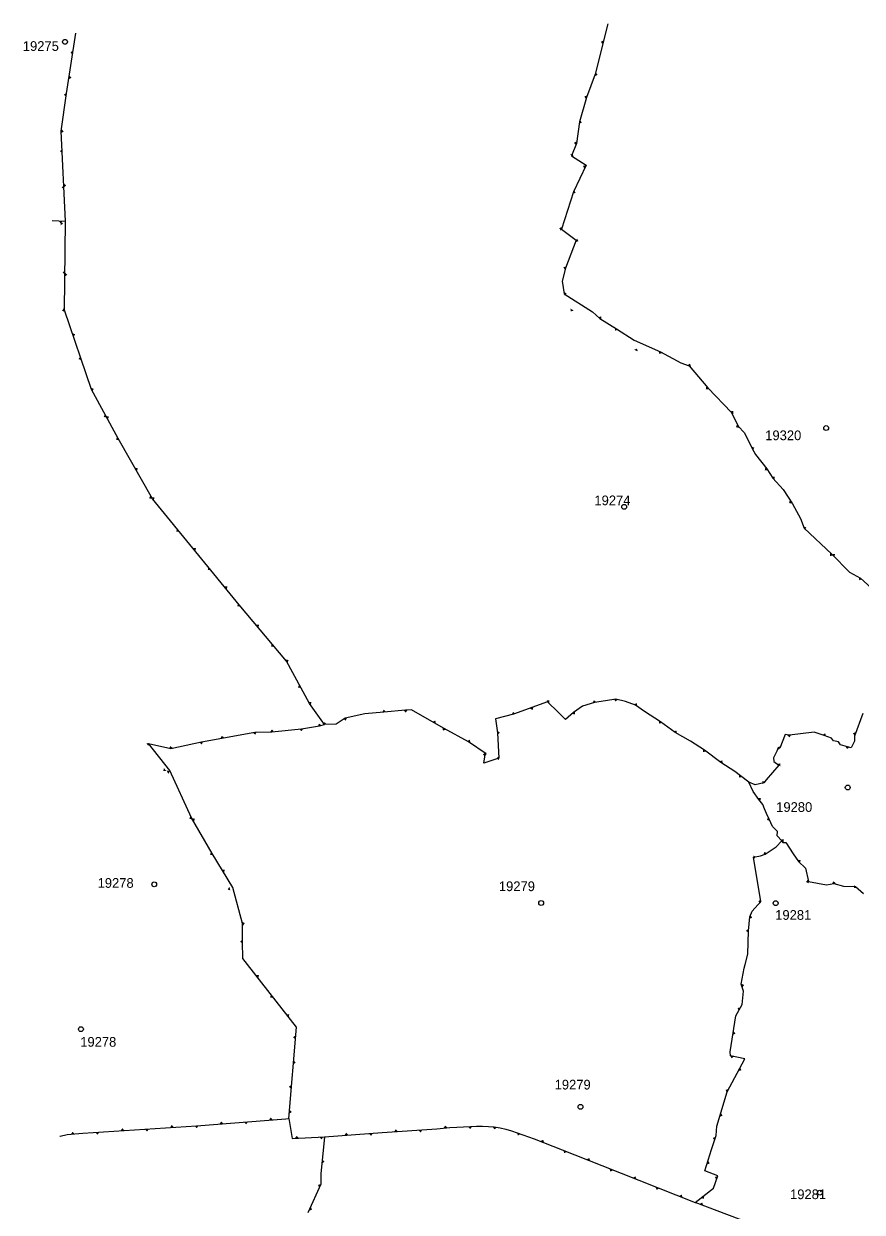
# Model space of a CAD drawing. Extents: x 176563 to 180221, y 250851 to 253450.
# Drawn here: x 176563 to 177427, y 252195 to 253420 of the extents above; entities that cross this region are included whole.
import ezdxf
from ezdxf.enums import TextEntityAlignment as Align

# ---------------------------------------------------------------- set-up
doc = ezdxf.new("R2010")
doc.units = 0
for name, color, linetype in [('1601', 240, 'Continuous'), ('1601_PLT', 240, 'Continuous'), ('A_POINTS', 252, 'Continuous')]:
    doc.layers.add(name, color=color, linetype=linetype)
doc.styles.add('HEBTXT', font='hebtxt.shx')

# ---------------------------------------------------------------- blocks, each defined once
blk = doc.blocks.new('1601')
at = {"layer": 'A_POINTS'}
blk.add_circle((0, 0), 0.25, dxfattribs=at)
at = {"style": 'HEBTXT'}
blk.add_attdef('LOT_NUM', text='', height=4, dxfattribs=at).set_placement((0, 1), align=Align.CENTER)
blk = doc.blocks.new('1601_PLT')
at = {"layer": '1601_PLT'}
blk.add_solid([(-1.6, 0.1), (1.8, 0.1), (0.1, 2.1)], dxfattribs=at)

msp = doc.modelspace()

# ---------------------------------------------------------------- linework, layer by layer
at = {"layer": '1601'}
for points in [[(177164.7, 253420.4), (177151.8, 253368.4), (177142.8, 253344.4), (177135.6, 253319.2), (177132.3, 253297), (177127.3, 253284.3), (177142.5, 253274.7), (177129.2, 253247), (177117, 253208.7), (177132.2, 253197.2), (177121.2, 253168.2), (177117.7, 253154.8), (177119.7, 253142), (177149, 253123.1), (177156.4, 253116.5), (177173.8, 253105.9), (177191.9, 253094.1), (177219.2, 253081.9), (177240.1, 253070.7), (177248.5, 253067.5), (177267.7, 253044.8), (177292.4, 253019.3), (177299.1, 253005.3), (177305.8, 252998.6), (177313.5, 252982.3), (177317.1, 252976.1), (177328.6, 252961.2), (177334.9, 252951.7), (177345.5, 252939.9), (177355.2, 252925.4), (177363.3, 252910.1), (177367, 252900.1), (177395.6, 252873.2), (177414, 252854.6), (177425.3, 252848.6), (177447.1, 252828.7)], [(176591.9, 253217.4), (176605.7, 253216.8), (176601.3, 253309.7), (176606.8, 253348.6), (176616.2, 253410.8)], [(176793.4, 252450), (176788.5, 252456.3), (176788.1, 252473.6), (176788.1, 252492.3), (176778.1, 252529.4), (176756.8, 252564.5), (176735.5, 252601.5), (176713.2, 252650.1), (176691.3, 252678.2), (176714.1, 252672.9), (176745.7, 252679.6), (176800.9, 252689.6), (176818.4, 252690), (176848.9, 252693.2), (176867.6, 252696.1), (176872.8, 252697.6), (176857.1, 252719.3), (176833.4, 252763), (176784.8, 252821.1), (176695.3, 252930.5), (176659.9, 252992.5), (176632.4, 253043.1), (176604.5, 253125), (176605.7, 253216.8)], [(177427.5, 252708.9), (177419, 252685.5), (177419, 252680.6), (177415.6, 252673.5), (177412, 252674.7), (177404.6, 252676.5), (177402.7, 252679.6), (177397.5, 252680.7), (177395.2, 252683.7), (177387.8, 252686.2), (177377.6, 252689.8), (177351.9, 252686.8), (177347.5, 252687.3), (177342, 252673.2), (177340.5, 252673.5), (177338.9, 252670.1), (177335.7, 252663.4), (177336, 252659.4), (177341, 252655.6), (177328, 252640.4), (177325.7, 252637.4), (177316.5, 252635.3), (177310.1, 252638.3), (177301.6, 252644.8), (177295.7, 252649.1), (177281.3, 252658.6), (177264.5, 252671.2), (177249.9, 252680.4), (177234.1, 252689.4), (177219.2, 252700.5), (177202.4, 252711.1), (177193.2, 252717.6), (177182.8, 252721.3), (177173.1, 252723.7), (177162.5, 252722.2), (177150.9, 252720.2), (177138.7, 252716.5), (177129.3, 252710), (177121, 252702.9), (177113.7, 252710.3), (177102.6, 252720.9), (177067.5, 252708.2), (177049, 252703.4), (177050.9, 252689.2), (177052.5, 252662.8), (177036.8, 252657.6), (177038.3, 252666.4), (177039.4, 252667.3), (177021.2, 252679.7), (176996.1, 252693.4), (176985.6, 252699.5), (176962.3, 252712.7), (176956.3, 252712.4), (176933.9, 252710.4), (176914.3, 252708.8), (176894, 252704.1), (176884.6, 252698.1), (176872.8, 252697.6)], [(177306.3, 252450), (177309, 252460.9), (177309.7, 252484.7), (177311.2, 252499.2), (177313.4, 252505.2), (177322.4, 252515.1), (177314.8, 252560.8), (177322.3, 252562.3), (177326.9, 252563.9), (177338.2, 252571.4), (177344.3, 252577.5), (177339.4, 252582.7), (177339.5, 252587.3), (177334.5, 252592.4), (177331.1, 252600.1), (177328.5, 252606), (177326.4, 252610.8), (177324.7, 252615), (177320.5, 252620.4), (177314.5, 252628.5), (177310.1, 252638.3)], [(177344.3, 252577.5), (177345.2, 252575.9), (177348.4, 252576), (177355.7, 252564.4), (177361.4, 252556.5), (177368.5, 252549.5), (177371.6, 252535.7), (177390.3, 252532.4), (177397.6, 252533.5), (177407.8, 252531), (177420.2, 252530.7), (177428.4, 252523.2)], [(176599.7, 252272.8), (176600.1, 252272.9), (176607.3, 252274.6), (176623.5, 252276), (176740.6, 252283.7), (176832.7, 252291), (176835.8, 252291.3), (176843.6, 252385.3), (176793.4, 252450)], [(176872.6, 252272.4), (176868.8, 252234.1), (176868.9, 252223.4), (176855.6, 252193.8)], [(177323, 252178.8), (177254.7, 252204.7)]]:
    msp.add_lwpolyline(points, dxfattribs=at)
msp.add_lwpolyline([(176835.8, 252291.3), (176839.4, 252270.6), (176872.6, 252272.4), (176932.2, 252276.7), (176988.3, 252280.5), (177001.7, 252281.9), (177023.3, 252282.9, -0.117122), (177071.2, 252276.6), (177088.8, 252270.3), (177117.7, 252259), (177158.4, 252242.7), (177254.7, 252204.7), (177273.8, 252219.4), (177278.2, 252232.1), (177264.8, 252237.3), (177271.6, 252259.4), (177276.4, 252273.7), (177277.2, 252283.4), (177287.9, 252318.8), (177306, 252352.9), (177291.1, 252356), (177290.7, 252359.9), (177296.8, 252397), (177303.3, 252408.8), (177304.7, 252422.7), (177302.3, 252429.8), (177305.4, 252446.4), (177306.3, 252450)], format="xyb", dxfattribs=at)

# ---------------------------------------------------------------- block references
ref = msp.add_blockref('1601', (176605.1, 253401.8), dxfattribs=dict(at, xscale=10, yscale=10, zscale=10))
ref.add_attrib('LOT_NUM', '19275', dxfattribs={"layer": '0', "height": 10, "style": 'HEBTXT'}).set_placement((176580.2, 253392.4), align=Align.CENTER)
ref = msp.add_blockref('1601', (177389.8, 253003.4), dxfattribs=dict(at, xscale=10, yscale=10, zscale=10))
ref.add_attrib('LOT_NUM', '19320', dxfattribs={"layer": '0', "height": 10, "style": 'HEBTXT'}).set_placement((177345.6, 252990.9), align=Align.CENTER)
ref = msp.add_blockref('1601', (177181.6, 252922.1), dxfattribs=dict(at, xscale=10, yscale=10, zscale=10))
ref.add_attrib('LOT_NUM', '19274', dxfattribs={"layer": '0', "height": 10, "style": 'HEBTXT'}).set_placement((177169.5, 252923.8), align=Align.CENTER)
ref = msp.add_blockref('1601', (177412.1, 252632.7), dxfattribs=dict(at, xscale=10, yscale=10, zscale=10))
ref.add_attrib('LOT_NUM', '19280', dxfattribs={"layer": '0', "height": 10, "style": 'HEBTXT'}).set_placement((177356.9, 252607.5), align=Align.CENTER)
ref = msp.add_blockref('1601', (176697.1, 252532.8), dxfattribs=dict(at, xscale=10, yscale=10, zscale=10))
ref.add_attrib('LOT_NUM', '19278', dxfattribs={"layer": '0', "height": 10, "style": 'HEBTXT'}).set_placement((176657.3, 252529.2), align=Align.CENTER)
ref = msp.add_blockref('1601', (177096, 252513.5), dxfattribs=dict(at, xscale=10, yscale=10, zscale=10))
ref.add_attrib('LOT_NUM', '19279', dxfattribs={"layer": '0', "height": 10, "style": 'HEBTXT'}).set_placement((177071, 252525.8), align=Align.CENTER)
ref = msp.add_blockref('1601', (177337.8, 252513.3), dxfattribs=dict(at, xscale=10, yscale=10, zscale=10))
ref.add_attrib('LOT_NUM', '19281', dxfattribs={"layer": '0', "height": 10, "style": 'HEBTXT'}).set_placement((177355.9, 252496.2), align=Align.CENTER)
ref = msp.add_blockref('1601', (176621.5, 252383.4), dxfattribs=dict(at, xscale=10, yscale=10, zscale=10))
ref.add_attrib('LOT_NUM', '19278', dxfattribs={"layer": '0', "height": 10, "style": 'HEBTXT'}).set_placement((176639.4, 252365.3), align=Align.CENTER)
ref = msp.add_blockref('1601', (177136.6, 252303.3), dxfattribs=dict(at, xscale=10, yscale=10, zscale=10))
ref.add_attrib('LOT_NUM', '19279', dxfattribs={"layer": '0', "height": 10, "style": 'HEBTXT'}).set_placement((177128.5, 252321.2), align=Align.CENTER)
ref = msp.add_blockref('1601', (177383.4, 252214.8), dxfattribs=dict(at, xscale=10, yscale=10, zscale=10))
ref.add_attrib('LOT_NUM', '19281', dxfattribs={"layer": '0', "height": 10, "style": 'HEBTXT'}).set_placement((177371.2, 252208.1), align=Align.CENTER)
at = {"layer": '1601_PLT'}
for p, xscale, yscale, zscale, rotation in [((177159.9, 253401.1), 1.2, 1.2, 1.2, 76.05513620837915), ((176613.1, 253390.5), 1.2, 1.2, 1.2, 81.41504855121691), ((176609.3, 253365.2), 1.2, 1.2, 1.2, 261.4150485512169), ((177151.8, 253368.4), 1.200000000000001, 1.200000000000001, 1.200000000000001, 256.0551362083791), ((176606.4, 253346.8), 1.2, 1.2, 1.2, 82.03509089399792), ((177142.8, 253344.4), 1.2, 1.2, 1.2, 69.45272124183712), ((176601.3, 253309.7), 1.2, 1.2, 1.2, 262.0350908939979), ((177135.6, 253319.2), 1.2, 1.2, 1.2, 254.151553498918), ((177132.3, 253297), 1.2, 1.2, 1.2, 81.35069560877835), ((176602.3, 253289), 1.2, 1.2, 1.2, 92.68602161133418), ((177127.3, 253284.3), 1.2, 1.2, 1.2, 327.7741990015218), ((177141.4, 253272.6), 1.2, 1.2, 1.2, 64.39178320155531), ((176604.1, 253251.6), 1.2, 1.2, 1.2, 92.68602161133418), ((176603.9, 253253.7), 1.2, 1.2, 1.2, 272.6860216113342), ((177129.2, 253247), 1.2, 1.2, 1.2, 252.4342796154236), ((176600.7, 253217.1), 1.2, 1.2, 1.2, 177.4743879213422), ((176600.5, 253214.5), 1.2, 1.2, 1.2, 269.2380623866922), ((177117, 253208.7), 1.2, 1.2, 1.2, 72.43427961542363), ((177132.2, 253197.2), 1.2, 1.2, 1.2, 249.1058808038623), ((176605.1, 253163.7), 1.2, 1.2, 1.2, 89.23806238669228), ((176605, 253161.8), 1.2, 1.2, 1.2, 269.2380623866922), ((177121.2, 253168.2), 1.2, 1.2, 1.2, 69.10588080386229), ((177119.7, 253142), 1.2, 1.2, 1.2, 278.7737765901404), ((176604.5, 253125), 1.2, 1.2, 1.2, 108.8473026144638), ((177128, 253125.7), 1.2, 1.2, 1.2, 147.2145671311847), ((177156.4, 253116.5), 1.2, 1.2, 1.2, 328.647605042301), ((176613.2, 253099.4), 1.2, 1.2, 1.2, 288.8473026144639), ((177173.8, 253105.9), 1.2, 1.2, 1.2, 146.9111569599612), ((176621.5, 253075.2), 1.2, 1.2, 1.2, 108.8473026144638), ((177193.6, 253083.2), 1.2, 1.2, 1.2, 335.8709453313808), ((177219.2, 253081.9), 1.2, 1.2, 1.2, 151.8809317055845), ((177248.5, 253067.5), 1.2, 1.2, 1.2, 338.833027498181), ((176632.4, 253043.1), 1.2, 1.2, 1.2, 288.8473026144639), ((177267.7, 253044.8), 1.2, 1.2, 1.2, 130.2597717283271), ((176647.3, 253015.9), 1.2, 1.2, 1.2, 118.4751483094091), ((176648.2, 253014.1), 1.2, 1.2, 1.2, 298.4751483094092), ((177292.4, 253019.3), 1.2, 1.2, 1.2, 314.1284216285329), ((177299.1, 253005.3), 1.2, 1.2, 1.2, 115.731766723005), ((176659.9, 252992.5), 1.2, 1.2, 1.2, 119.7138388734795), ((177313.5, 252982.3), 1.2, 1.2, 1.2, 295.2537129243001), ((176678, 252960.7), 1.2, 1.2, 1.2, 299.7138388734795), ((177328.6, 252961.2), 1.2, 1.2, 1.2, 127.8766787295982), ((177334.9, 252951.7), 1.2, 1.2, 1.2, 311.9484783481015), ((176694.1, 252932), 1.2, 1.2, 1.2, 119.7138388734795), ((176695.3, 252930.5), 1.2, 1.2, 1.2, 309.3065065211735), ((177353.7, 252927.3), 1.2, 1.2, 1.2, 123.5304469176096), ((176721.9, 252898), 1.2, 1.2, 1.2, 129.3065065211735), ((177367, 252900.1), 1.2, 1.2, 1.2, 290.3077991901362), ((176738.1, 252878.2), 1.2, 1.2, 1.2, 309.3065065211735), ((177395.6, 252873.2), 1.2, 1.2, 1.2, 136.6826483737372), ((177397, 252871.8), 1.2, 1.2, 1.2, 314.7499707819802), ((176754.3, 252858.4), 1.2, 1.2, 1.2, 129.3065065211735), ((177425.3, 252848.6), 1.2, 1.2, 1.2, 152.1143144872486), ((176770.5, 252838.6), 1.2, 1.2, 1.2, 309.3065065211735), ((176784.8, 252821.1), 1.2, 1.2, 1.2, 129.8847788904189), ((176803.2, 252799.2), 1.2, 1.2, 1.2, 309.8847788904189), ((176819.6, 252779.5), 1.2, 1.2, 1.2, 129.8847788904189), ((176833.4, 252763), 1.2, 1.2, 1.2, 298.4678811012624), ((176847.5, 252736.9), 1.2, 1.2, 1.2, 118.4678811012625), ((176857.1, 252719.3), 1.2, 1.2, 1.2, 305.9971886586057), ((177102.6, 252720.9), 1.2, 1.2, 1.2, 316.3382286008051), ((177150.9, 252720.2), 1.2, 1.2, 1.2, 16.55827543694086), ((177173.1, 252723.7), 1.2, 1.2, 1.2, 166.3508984925126), ((177193.2, 252717.6), 1.2, 1.2, 1.2, 324.4748521970165), ((176933.9, 252710.4), 1.200000000000001, 1.200000000000001, 1.200000000000001, 4.590395616687585), ((176956.3, 252712.4), 1.2, 1.2, 1.2, 185.3406746652721), ((177067.5, 252708.2), 1.2, 1.2, 1.2, 14.66759382536273), ((177086.3, 252715), 1.2, 1.2, 1.2, 199.8358184139836), ((177129.3, 252710), 1.2, 1.2, 1.2, 220.5832445271627), ((176867.6, 252696.1), 1.2, 1.2, 1.2, 16.62089993705466), ((176872.8, 252697.6), 1.2, 1.2, 1.2, 1.999515705028188), ((176894, 252704.1), 1.2, 1.2, 1.2, 192.8961634916936), ((176985.6, 252699.5), 1.2, 1.2, 1.2, 330.6117010472082), ((177219.2, 252700.5), 1.2, 1.2, 1.2, 147.8902033045612), ((176767.2, 252683.5), 1.200000000000001, 1.200000000000001, 1.200000000000001, 10.22934366561516), ((176800.9, 252689.6), 1.2, 1.2, 1.2, 190.2293436656151), ((176818.4, 252690), 1.200000000000001, 1.200000000000001, 1.200000000000001, 1.496928236197646), ((176848.9, 252693.2), 1.2, 1.2, 1.2, 185.9022310049328), ((176996.1, 252693.4), 1.2, 1.2, 1.2, 151.300352838001), ((177050.9, 252689.2), 1.2, 1.2, 1.2, 277.3818454003633), ((177234.1, 252689.4), 1.2, 1.2, 1.2, 330.3229133220043), ((177351.9, 252686.8), 1.2, 1.2, 1.2, 186.7073138681835), ((177387.8, 252686.2), 1.2, 1.2, 1.2, 340.5715504985313), ((177419.8, 252687.7), 1.2, 1.2, 1.2, 70.06682961753238), ((176691.3, 252678.2), 1.2, 1.2, 1.2, 166.8867036520028), ((176714.1, 252672.9), 1.199999999999999, 1.199999999999999, 1.199999999999999, 12.05417157431555), ((176745.7, 252679.6), 1.2, 1.2, 1.2, 192.0541715743155), ((177021.2, 252679.7), 1.2, 1.2, 1.2, 331.300352838001), ((177264.5, 252671.2), 1.2, 1.2, 1.2, 147.8074938022739), ((177342, 252673.2), 1.2, 1.2, 1.2, 68.97805178800158), ((177412, 252674.7), 1.2, 1.2, 1.2, 166.5315459176423), ((177038.3, 252666.4), 1.2, 1.2, 1.2, 79.84821321356584), ((177052.5, 252662.8), 1.2, 1.2, 1.2, 93.412609867077), ((177281.3, 252658.6), 1.2, 1.2, 1.2, 326.3932083002641), ((176708.5, 252651.2), 1.2, 1.2, 1.2, 127.900360109667), ((176710.6, 252648.5), 1.2, 1.2, 1.2, 294.7169255547526), ((177341, 252655.6), 1.2, 1.2, 1.2, 323.0785254537402), ((177301.6, 252644.8), 1.2, 1.2, 1.2, 142.6823971195017), ((177325.7, 252637.4), 1.2, 1.2, 1.2, 52.09549120655939), ((177320.5, 252620.4), 1.2, 1.2, 1.2, 306.9977227988674), ((176735.5, 252601.5), 1.2, 1.2, 1.2, 114.7169255547526), ((176736.8, 252599.3), 1.2, 1.2, 1.2, 299.8755090720295), ((177331.1, 252600.1), 1.2, 1.2, 1.2, 113.1689894845103), ((177344.3, 252577.5), 1.2, 1.2, 1.2, 312.8056879349288), ((176756.8, 252564.5), 1.2, 1.2, 1.2, 119.8755090720295), ((177314.8, 252560.8), 1.2, 1.2, 1.2, 279.409911569698), ((177326.9, 252563.9), 1.2, 1.2, 1.2, 18.40977364572436), ((176767.7, 252546.5), 1.2, 1.2, 1.2, 301.2327294925506), ((177361.4, 252556.5), 1.2, 1.2, 1.2, 305.7610305612929), ((177371.6, 252535.7), 1.2, 1.2, 1.2, 102.8562074244781), ((176775.3, 252528.2), 1.2, 1.2, 1.2, 105.0856367335154), ((177397.6, 252533.5), 1.2, 1.2, 1.2, 8.589697896525625), ((177420.2, 252530.7), 1.2, 1.2, 1.2, 137.6878151852643), ((177322.4, 252515.1), 1.2, 1.2, 1.2, 99.40991156969805), ((177311.2, 252499.2), 1.2, 1.2, 1.2, 250.1402091333161), ((176788.1, 252492.3), 1.2, 1.2, 1.2, 285.0856367335153), ((176788.1, 252473.6), 1.2, 1.2, 1.2, 90.00030763833159), ((177309.7, 252484.7), 1.199999999999999, 1.199999999999999, 1.199999999999999, 88.28640505495504), ((176803, 252437.7), 1.2, 1.2, 1.2, 307.7964644249763), ((177302.8, 252428.4), 1.2, 1.2, 1.2, 288.5290433161632), ((176818.7, 252417.4), 1.2, 1.2, 1.2, 127.7964644249763), ((177300.6, 252403.9), 1.2, 1.2, 1.2, 60.89918156208635), ((176834.3, 252397.2), 1.2, 1.2, 1.2, 307.7964644249763), ((177293.9, 252379.5), 1.2, 1.2, 1.2, 260.7863412048351), ((176842.7, 252374.8), 1.2, 1.2, 1.2, 85.27913608157937), ((177292.9, 252355.7), 1.2, 1.2, 1.2, 168.2895535517528), ((176840.6, 252349.3), 1.2, 1.2, 1.2, 265.2791360815793), ((177300.3, 252342.2), 1.2, 1.2, 1.2, 241.9911666094587), ((176838.5, 252323.8), 1.2, 1.2, 1.2, 85.27913608157937), ((177288.3, 252319.6), 1.2, 1.2, 1.2, 61.99116660945879), ((176817.3, 252289.8), 1.2, 1.2, 1.2, 4.553519726118693), ((176836.4, 252298.3), 1.2, 1.2, 1.2, 265.2791360815793), ((177280.7, 252295.1), 1.2, 1.2, 1.2, 253.1641723077649), ((176664.2, 252278.7), 1.2, 1.2, 1.2, 3.780506911121985), ((176689.7, 252280.3), 1.2, 1.2, 1.2, 183.7805069111219), ((176715.2, 252282), 1.2, 1.2, 1.2, 3.780506911121985), ((176740.8, 252283.7), 1.2, 1.2, 1.2, 184.5535197261186), ((176766.3, 252285.8), 1.2, 1.2, 1.2, 4.553519726118693), ((176791.8, 252287.8), 1.2, 1.2, 1.2, 184.5535197261186), ((176946.2, 252277.7), 1.2, 1.2, 1.2, 3.850470826408489), ((176971.7, 252279.4), 1.199999999999999, 1.199999999999999, 1.199999999999999, 183.8504708264085), ((176997.2, 252281.5), 1.2, 1.2, 1.2, 6.156837560513337), ((177022.8, 252282.8), 1.200000000000001, 1.200000000000001, 1.200000000000001, 182.4514133243381), ((177048.3, 252282.4), 1.199999999999999, 1.199999999999999, 1.199999999999999, 172.1318766752374), ((176613.1, 252275.1), 1.2, 1.2, 1.2, 4.730715032647359), ((176638.6, 252277), 1.2, 1.2, 1.2, 183.7805069111219), ((176844, 252270.9), 1.2, 1.2, 1.2, 3.165080403257122), ((176869.6, 252272.3), 1.2, 1.2, 1.2, 183.1650804032571), ((176895.1, 252274.1), 1.2, 1.2, 1.2, 4.101002265739877), ((176920.6, 252275.9), 1.2, 1.2, 1.2, 184.1010022657398), ((177073, 252276), 1.2, 1.2, 1.2, 160.1954581312335), ((177097, 252267.1), 1.2, 1.2, 1.2, 338.707292879001), ((177275.3, 252270.3), 1.200000000000001, 1.200000000000001, 1.200000000000001, 71.52015396984382), ((177120.9, 252257.7), 1.2, 1.2, 1.2, 158.1189358548135), ((176870.1, 252247), 1.2, 1.2, 1.2, 264.437474049141), ((177144.6, 252248.2), 1.2, 1.2, 1.2, 338.1189358548135), ((177267.5, 252245.9), 1.2, 1.2, 1.2, 252.881231180425), ((177168.4, 252238.7), 1.2, 1.2, 1.2, 158.472386669321), ((177192.2, 252229.3), 1.2, 1.2, 1.2, 338.472386669321), ((177277.4, 252229.9), 1.200000000000001, 1.200000000000001, 1.200000000000001, 70.91699881845105), ((176868.1, 252221.6), 1.2, 1.2, 1.2, 65.70165357950287), ((177216, 252219.9), 1.2, 1.2, 1.2, 158.472386669321), ((177239.8, 252210.5), 1.2, 1.2, 1.2, 338.472386669321), ((177262.3, 252210.6), 1.2, 1.2, 1.2, 217.5475996590274), ((176857.6, 252198.3), 1.2, 1.2, 1.2, 245.7016535795029), ((177261, 252202.3), 1.2, 1.2, 1.2, 339.2467344836987)]:
    msp.add_blockref('1601_PLT', p, dxfattribs=dict(at, xscale=xscale, yscale=yscale, zscale=zscale, rotation=rotation))

doc.saveas('drawing.dxf')
